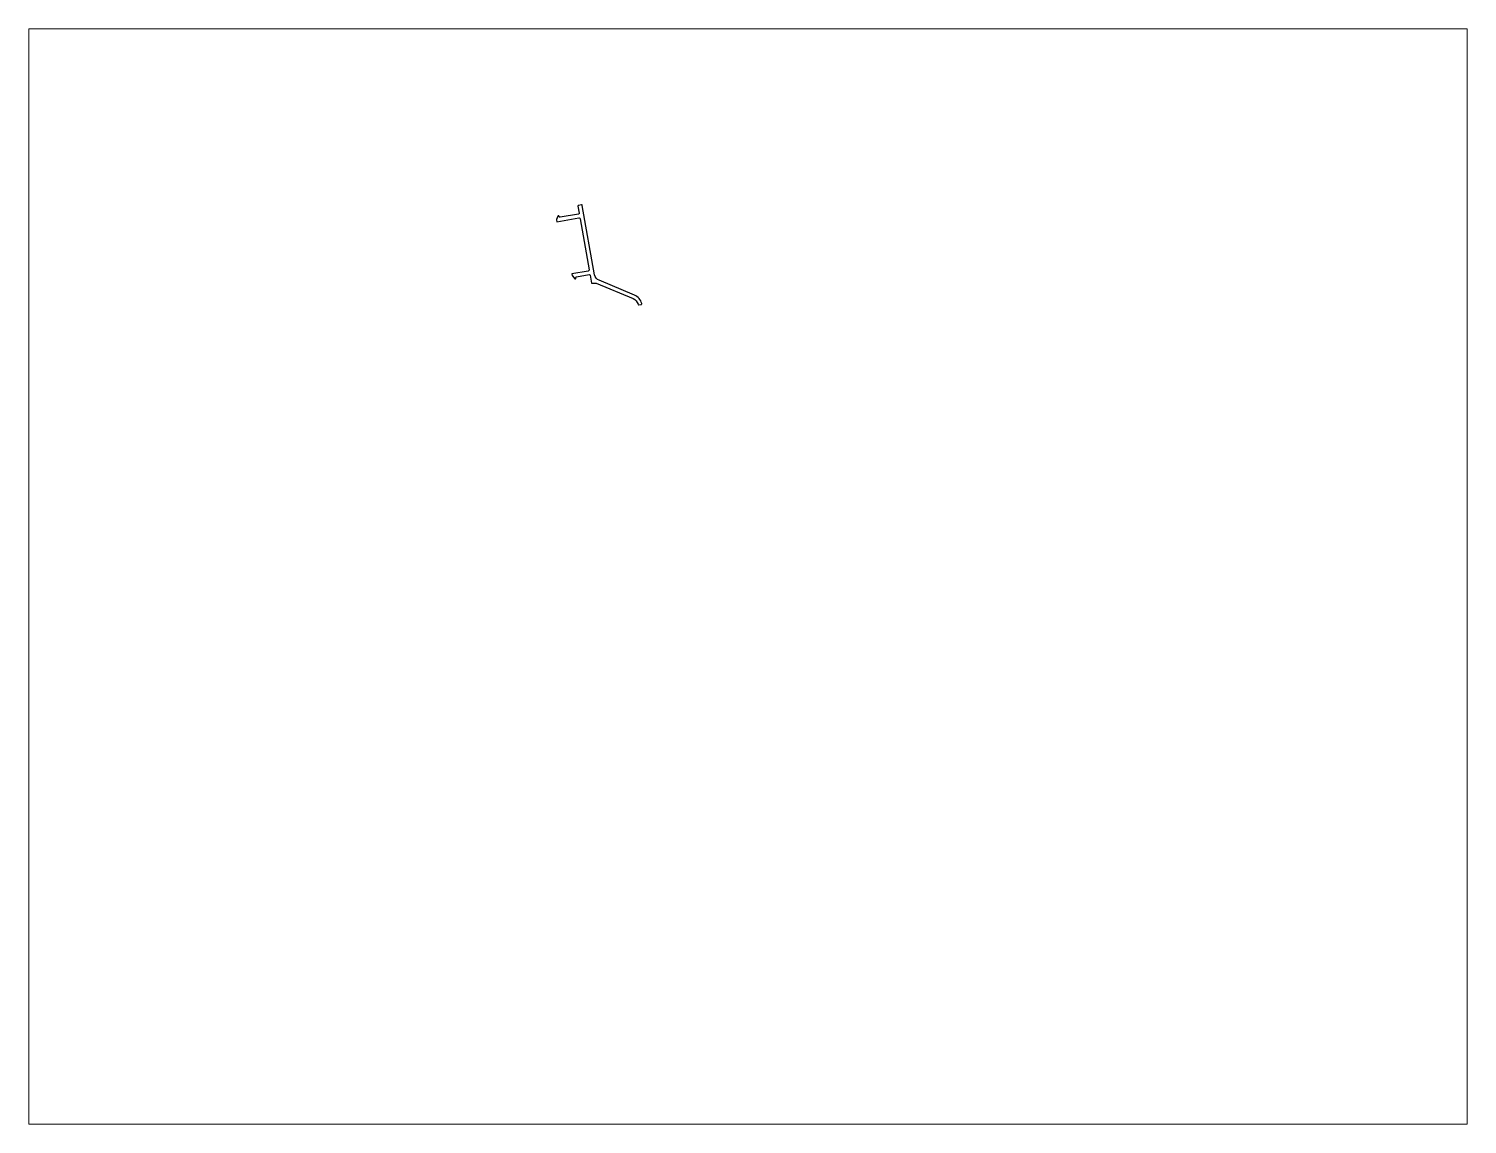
# Paper-space layout 'Layout1' of a CAD drawing. Extents: x 27 to 240, y 20 to 183.
# The model-space entities are those that its viewports show. They can reach past a viewport. Long polylines and large blocks are cut down to what shows.
import ezdxf

# ---------------------------------------------------------------- set-up
doc = ezdxf.new("R2010")
doc.units = 0
doc.header["$LTSCALE"] = 15
doc.layers.get('0').update_dxf_attribs({"linetype": 'CONTINUOUS'})

msp = doc.modelspace()

# ---------------------------------------------------------------- linework, layer by layer
at = {"color": 0}
msp.add_lwpolyline([(149.81, 208.99), (159.68, 204.86, -0.234093), (161.02, 203.32, 0.390947), (161.25, 203.17), (161.84, 203.28, 0.433252), (162, 203.52, 0.238191), (160.07, 205.78), (150.56, 209.76, -0.255314), (149.36, 211.26), (146.08, 229.84, 0.414214), (145.85, 230), (145.06, 229.86, 0.414214), (144.9, 229.63), (145.23, 227.76, -0.414214), (145.07, 227.53), (140.12, 226.66), (140.12, 226.66, -0.414214), (139.88, 226.82), (139.87, 226.92, 0.771207), (139.48, 226.95), (139.16, 226.05, 0.129173), (139.16, 225.95), (139.24, 225.49), (145.15, 226.53, -0.414214), (145.49, 226.28), (147.91, 212.6, -0.414214), (147.66, 212.25), (143.3, 211.48), (143.38, 211.02, 0.129173), (143.42, 210.92), (144.03, 210.19, 0.771207), (144.38, 210.35), (144.36, 210.45, -0.414214), (144.52, 210.68), (147.94, 211.28, -0.413378), (148.17, 211.12), (148.17, 211.12), (148.54, 208.99)], format="xyb", close=True, dxfattribs=at)

psp = doc.layouts.get("Layout1")

# ---------------------------------------------------------------- viewports
at = {"layer": '0', "color": 0, "linetype": 'BYBLOCK', "ltscale": 0.05}
psp.add_viewport(center=(133.35, 101.6), size=(213.36, 162.56), view_center_point=(190.51, 130.3), view_height=293.8955, dxfattribs=at)

doc.saveas('drawing.dxf')
